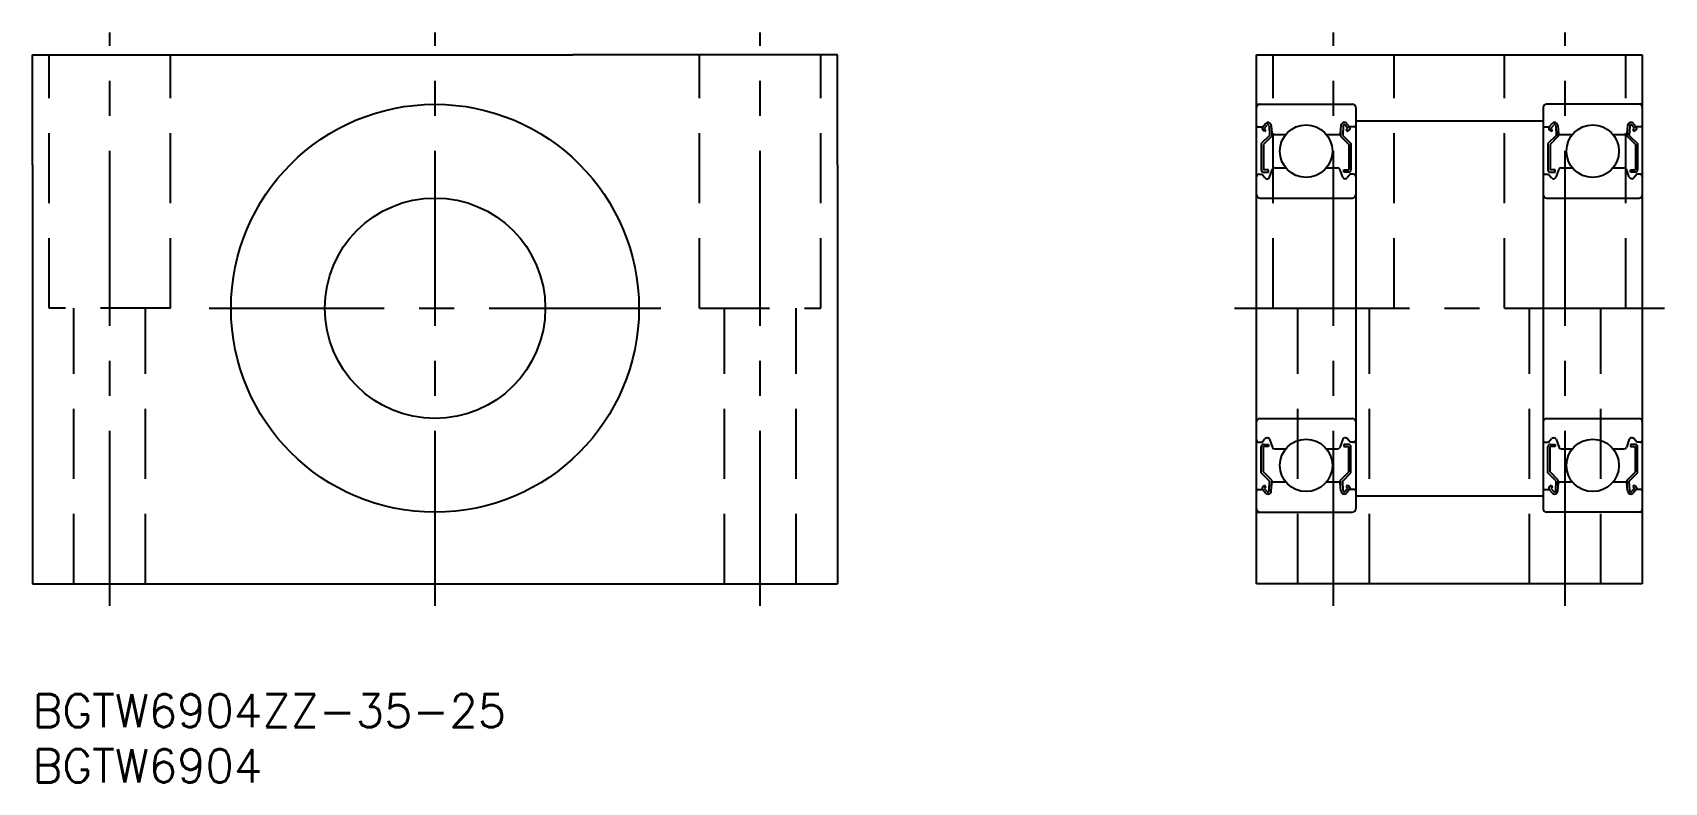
# Model space of a CAD drawing. Extents: x 0 to 148, y -8 to 60.
import ezdxf

# ---------------------------------------------------------------- set-up
doc = ezdxf.new("R2010")
doc.units = 0
doc.header["$LTSCALE"] = 0.5
doc.linetypes.add('CENTER', pattern=[50.8, 31.75, -6.35, 6.35, -6.35])
doc.linetypes.add('DASHED', pattern=[19.05, 12.7, -6.35])
for name, color, linetype in [('MSM_CENTER', 1, 'CENTER'), ('MSM_CONTINUOUS', 7, 'CONTINUOUS'), ('MSM_DASHED', 4, 'DASHED'), ('MSM_PART_NUMBER', 7, 'CONTINUOUS')]:
    doc.layers.add(name, color=color, linetype=linetype)
doc.styles.get("Standard").update_dxf_attribs({"font": 'txt.shx', "height": 3, "bigfont": 'bigfont.shx'})

# ---------------------------------------------------------------- blocks, each defined once
blk = doc.blocks.new('*U2')
at = {"layer": 'MSM_PART_NUMBER'}
blk.add_text('BGTW6904ZZ-35-25', height=3, dxfattribs=at).set_placement((0, -3))
blk = doc.blocks.new('*U3')
at = {"layer": 'MSM_PART_NUMBER'}
blk.add_text('BGTW6904', height=3, dxfattribs=at).set_placement((0, -8))

msp = doc.modelspace()

# ---------------------------------------------------------------- linework, layer by layer
at = {"layer": 'MSM_CENTER'}
for p, q in [((7, 8), (7, 60)), ((36.5, 8), (36.5, 60)), ((66, 8), (66, 60)), ((118.02, 8), (118.02, 60)), ((139.02, 8), (139.02, 60)), ((16, 35), (57, 35)), ((109.02, 35), (148.02, 35))]:
    msp.add_line(p, q, dxfattribs=at)
at = {"layer": 'MSM_CONTINUOUS'}
for p, q in [((0, 58), (24, 58)), ((0, 48), (0, 58)), ((24, 58), (49, 58)), ((73, 58), (49, 58)), ((73, 48), (73, 58)), ((111.02, 10), (111.02, 58)), ((111.02, 58), (146.02, 58)), ((146.02, 58), (146.02, 10)), ((111.02, 53.5), (119.72, 53.5)), ((146.02, 53.5), (137.32, 53.5)), ((120.02, 53.2), (120.02, 16.8)), ((120.02, 52), (137.02, 52)), ((137.02, 53.2), (137.02, 16.8)), ((111.12, 51.45), (111.58, 51.45)), ((112.2, 50.68), (111.45, 49.93)), ((111.58, 51.45), (111.83, 51.75)), ((111.76, 51.04), (111.6, 51.17)), ((112.4, 50.6), (111.65, 49.85)), ((111.73, 51.32), (111.98, 51.62)), ((111.88, 51.19), (111.73, 51.32)), ((111.76, 51.04), (111.88, 51.19)), ((112.16, 51.56), (112.2, 50.68)), ((112.36, 51.58), (112.42, 50.84)), ((112.4, 51.07), (112.4, 50.6)), ((112.52, 50.75), (113.67, 50.75)), ((117.37, 50.75), (118.52, 50.75)), ((118.68, 51.57), (118.62, 50.84)), ((118.64, 51.07), (118.64, 50.6)), ((118.64, 50.6), (119.39, 49.85)), ((118.88, 51.56), (118.84, 50.68)), ((118.84, 50.68), (119.59, 49.93)), ((119.31, 51.32), (119.06, 51.61)), ((119.15, 51.19), (119.31, 51.32)), ((119.28, 51.04), (119.15, 51.19)), ((119.46, 51.45), (119.21, 51.74)), ((119.28, 51.04), (119.43, 51.17)), ((119.92, 51.45), (119.46, 51.45)), ((137.12, 51.45), (137.58, 51.45)), ((138.2, 50.68), (137.45, 49.93)), ((137.58, 51.45), (137.83, 51.75)), ((137.76, 51.04), (137.6, 51.17)), ((138.4, 50.6), (137.65, 49.85)), ((137.73, 51.32), (137.98, 51.62)), ((137.88, 51.19), (137.73, 51.32)), ((137.76, 51.04), (137.88, 51.19)), ((138.16, 51.56), (138.2, 50.68)), ((138.36, 51.58), (138.42, 50.84)), ((138.4, 51.07), (138.4, 50.6)), ((138.52, 50.75), (139.67, 50.75)), ((143.37, 50.75), (144.52, 50.75)), ((144.68, 51.57), (144.62, 50.84)), ((144.64, 51.07), (144.64, 50.6)), ((144.64, 50.6), (145.39, 49.85)), ((144.88, 51.56), (144.84, 50.68)), ((144.84, 50.68), (145.59, 49.93)), ((145.31, 51.32), (145.06, 51.61)), ((145.15, 51.19), (145.31, 51.32)), ((145.28, 51.04), (145.15, 51.19)), ((145.46, 51.45), (145.21, 51.74)), ((145.28, 51.04), (145.43, 51.17)), ((145.92, 51.45), (145.46, 51.45)), ((111.45, 49.93), (111.45, 47.55)), ((111.65, 49.85), (111.65, 47.55)), ((119.39, 49.85), (119.39, 47.55)), ((119.59, 49.93), (119.59, 47.55)), ((137.45, 49.93), (137.45, 47.55)), ((137.65, 49.85), (137.65, 47.55)), ((145.39, 49.85), (145.39, 47.55)), ((145.59, 49.93), (145.59, 47.55)), ((0, 48), (0, 10)), ((73, 48), (73, 10)), ((112.1, 47.55), (111.65, 47.55)), ((112.1, 47.35), (112.1, 47.55)), ((112.2, 46.88), (112.47, 47.62)), ((112.66, 47.75), (113.67, 47.75)), ((117.37, 47.75), (118.38, 47.75)), ((118.84, 46.88), (118.57, 47.62)), ((118.94, 47.55), (119.39, 47.55)), ((118.94, 47.35), (118.94, 47.55)), ((138.1, 47.55), (137.65, 47.55)), ((138.1, 47.35), (138.1, 47.55)), ((138.2, 46.88), (138.47, 47.62)), ((138.66, 47.75), (139.67, 47.75)), ((143.37, 47.75), (144.38, 47.75)), ((144.84, 46.88), (144.57, 47.62)), ((144.94, 47.55), (145.39, 47.55)), ((144.94, 47.35), (144.94, 47.55)), ((111.22, 47.15), (111.52, 47.15)), ((111.52, 47.15), (111.79, 46.82)), ((111.65, 47.35), (112.1, 47.35)), ((111.95, 46.75), (112.01, 46.75)), ((119.39, 47.35), (118.94, 47.35)), ((119.09, 46.75), (119.02, 46.75)), ((119.52, 47.15), (119.24, 46.82)), ((119.82, 47.15), (119.52, 47.15)), ((137.22, 47.15), (137.52, 47.15)), ((137.52, 47.15), (137.79, 46.82)), ((137.65, 47.35), (138.1, 47.35)), ((137.95, 46.75), (138.01, 46.75)), ((145.39, 47.35), (144.94, 47.35)), ((145.09, 46.75), (145.02, 46.75)), ((145.52, 47.15), (145.24, 46.82)), ((145.82, 47.15), (145.52, 47.15)), ((111.32, 45), (119.72, 45)), ((137.32, 45), (145.72, 45)), ((111.32, 25), (119.72, 25)), ((137.32, 25), (145.72, 25)), ((111.22, 22.85), (111.52, 22.85)), ((111.45, 20.07), (111.45, 22.45)), ((111.52, 22.85), (111.79, 23.18)), ((111.65, 22.65), (112.1, 22.65)), ((111.65, 20.15), (111.65, 22.45)), ((112.1, 22.45), (111.65, 22.45)), ((111.95, 23.25), (112.01, 23.25)), ((112.1, 22.65), (112.1, 22.45)), ((112.2, 23.12), (112.47, 22.38)), ((112.66, 22.25), (113.67, 22.25)), ((112.91, 22.25), (112.91, 22.25)), ((113.16, 22.25), (113.16, 22.25)), ((117.37, 22.25), (118.38, 22.25)), ((118.84, 23.12), (118.57, 22.38)), ((119.39, 22.65), (118.94, 22.65)), ((118.94, 22.65), (118.94, 22.45)), ((118.94, 22.45), (119.39, 22.45)), ((119.09, 23.25), (119.02, 23.25)), ((119.52, 22.85), (119.24, 23.18)), ((119.39, 20.15), (119.39, 22.45)), ((119.82, 22.85), (119.52, 22.85)), ((119.59, 20.07), (119.59, 22.45)), ((137.22, 22.85), (137.52, 22.85)), ((137.45, 20.07), (137.45, 22.45)), ((137.52, 22.85), (137.79, 23.18)), ((137.65, 22.65), (138.1, 22.65)), ((137.65, 20.15), (137.65, 22.45)), ((138.1, 22.45), (137.65, 22.45)), ((137.95, 23.25), (138.01, 23.25)), ((138.1, 22.65), (138.1, 22.45)), ((138.2, 23.12), (138.47, 22.38)), ((138.66, 22.25), (139.67, 22.25)), ((138.91, 22.25), (138.91, 22.25)), ((139.16, 22.25), (139.16, 22.25)), ((143.37, 22.25), (144.38, 22.25)), ((144.84, 23.12), (144.57, 22.38)), ((145.39, 22.65), (144.94, 22.65)), ((144.94, 22.65), (144.94, 22.45)), ((144.94, 22.45), (145.39, 22.45)), ((145.09, 23.25), (145.02, 23.25)), ((145.52, 22.85), (145.24, 23.18)), ((145.39, 20.15), (145.39, 22.45)), ((145.82, 22.85), (145.52, 22.85)), ((145.59, 20.07), (145.59, 22.45)), ((112.2, 19.32), (111.45, 20.07)), ((112.4, 19.4), (111.65, 20.15)), ((112.16, 18.44), (112.2, 19.32)), ((112.4, 18.93), (112.4, 19.4)), ((112.52, 19.25), (113.67, 19.25)), ((117.37, 19.25), (118.52, 19.25)), ((118.64, 19.4), (119.39, 20.15)), ((118.64, 18.93), (118.64, 19.4)), ((118.84, 19.32), (119.59, 20.07)), ((118.88, 18.44), (118.84, 19.32)), ((138.2, 19.32), (137.45, 20.07)), ((138.4, 19.4), (137.65, 20.15)), ((138.16, 18.44), (138.2, 19.32)), ((138.4, 18.93), (138.4, 19.4)), ((138.52, 19.25), (139.67, 19.25)), ((143.37, 19.25), (144.52, 19.25)), ((144.64, 19.4), (145.39, 20.15)), ((144.64, 18.93), (144.64, 19.4)), ((144.84, 19.32), (145.59, 20.07)), ((144.88, 18.44), (144.84, 19.32)), ((111.12, 18.55), (111.58, 18.55)), ((111.58, 18.55), (111.83, 18.25)), ((111.76, 18.96), (111.6, 18.83)), ((111.88, 18.81), (111.73, 18.68)), ((111.73, 18.68), (111.98, 18.38)), ((111.76, 18.96), (111.88, 18.81)), ((112.36, 18.42), (112.42, 19.16)), ((118.68, 18.43), (118.62, 19.16)), ((119.31, 18.68), (119.06, 18.39)), ((119.28, 18.96), (119.15, 18.81)), ((119.15, 18.81), (119.31, 18.68)), ((119.46, 18.55), (119.21, 18.26)), ((119.28, 18.96), (119.43, 18.83)), ((119.92, 18.55), (119.46, 18.55)), ((120.02, 18), (137.02, 18)), ((137.12, 18.55), (137.58, 18.55)), ((137.58, 18.55), (137.83, 18.25)), ((137.76, 18.96), (137.6, 18.83)), ((137.88, 18.81), (137.73, 18.68)), ((137.73, 18.68), (137.98, 18.38)), ((137.76, 18.96), (137.88, 18.81)), ((138.36, 18.42), (138.42, 19.16)), ((144.68, 18.43), (144.62, 19.16)), ((145.31, 18.68), (145.06, 18.39)), ((145.28, 18.96), (145.15, 18.81)), ((145.15, 18.81), (145.31, 18.68)), ((145.46, 18.55), (145.21, 18.26)), ((145.28, 18.96), (145.43, 18.83)), ((145.92, 18.55), (145.46, 18.55)), ((111.02, 16.5), (119.72, 16.5)), ((146.02, 16.5), (137.32, 16.5)), ((0, 10), (73, 10)), ((146.02, 10), (111.02, 10))]:
    msp.add_line(p, q, dxfattribs=at)
for centre, radius in [((36.5, 35), 18.5), ((115.52, 49.25), 2.38), ((141.52, 49.25), 2.38), ((36.5, 35), 10), ((115.52, 20.75), 2.38), ((141.52, 20.75), 2.38)]:
    msp.add_circle(centre, radius, dxfattribs=at)
for centre, radius, start, end in [((111.32, 53.2), 0.3, 90, 180), ((119.72, 53.2), 0.3, 0, 90), ((137.32, 53.2), 0.3, 90, 180), ((145.72, 53.2), 0.3, 0, 90), ((112.06, 51.55), 0.3, 4.9967, 140.001), ((118.98, 51.55), 0.303, 40.0459, 175.0792), ((138.06, 51.55), 0.3, 4.9967, 140.001), ((144.98, 51.55), 0.303, 40.0459, 175.0792), ((111.12, 51.55), 0.1, 180, 270), ((111.73, 51.32), 0.2, 140.001, 230.0801), ((112.06, 51.56), 0.1, 2.8199, 140.0012), ((112.52, 50.85), 0.1, 184.9967, 269.9995), ((118.52, 50.85), 0.1, 269.9995, 354.8557), ((118.98, 51.55), 0.103, 39.874, 175.0048), ((119.31, 51.32), 0.2, 309.9138, 40.1318), ((119.92, 51.55), 0.1, 269.9995, 359.9913), ((137.12, 51.55), 0.1, 180, 270), ((137.73, 51.32), 0.2, 140.001, 230.0801), ((138.06, 51.56), 0.1, 2.8199, 140.0012), ((138.52, 50.85), 0.1, 184.9967, 269.9995), ((144.52, 50.85), 0.1, 269.9995, 354.8557), ((144.98, 51.55), 0.103, 39.874, 175.0048), ((145.31, 51.32), 0.2, 309.9138, 40.1318), ((145.92, 51.55), 0.1, 269.9995, 359.9913), ((111.65, 47.55), 0.2, 180, 270), ((112.66, 47.55), 0.2, 90, 159.9919), ((118.38, 47.55), 0.2, 19.8845, 90.0002), ((119.39, 47.55), 0.2, 269.9998, 359.9956), ((137.65, 47.55), 0.2, 180, 270), ((138.66, 47.55), 0.2, 90, 159.9919), ((144.38, 47.55), 0.2, 19.8845, 90.0002), ((145.39, 47.55), 0.2, 269.9998, 359.9956), ((111.22, 46.95), 0.2, 90, 180), ((111.95, 46.95), 0.2, 219.9921, 270), ((112.01, 46.95), 0.2, 270, 339.9919), ((119.02, 46.95), 0.2, 199.8883, 269.9998), ((119.09, 46.95), 0.2, 269.9998, 319.8616), ((119.82, 46.95), 0.2, 359.9956, 90.0002), ((137.22, 46.95), 0.2, 90, 180), ((137.95, 46.95), 0.2, 219.9921, 270), ((138.01, 46.95), 0.2, 270, 339.9919), ((145.02, 46.95), 0.2, 199.8883, 269.9998), ((145.09, 46.95), 0.2, 269.9998, 319.8616), ((145.82, 46.95), 0.2, 359.9956, 90.0002), ((111.32, 45.3), 0.3, 180, 270), ((119.72, 45.3), 0.3, 270, 0), ((137.32, 45.3), 0.3, 180, 270), ((145.72, 45.3), 0.3, 270, 0), ((111.32, 24.7), 0.3, 90, 180), ((119.72, 24.7), 0.3, 0, 90), ((137.32, 24.7), 0.3, 90, 180), ((145.72, 24.7), 0.3, 0, 90), ((111.22, 23.05), 0.2, 180, 270), ((111.65, 22.45), 0.2, 90, 180), ((111.95, 23.05), 0.2, 90, 140.0079), ((112.01, 23.05), 0.2, 20.0081, 90), ((112.66, 22.45), 0.2, 200.0081, 270), ((118.38, 22.45), 0.2, 269.9998, 340.1155), ((119.02, 23.05), 0.2, 90.0002, 160.1117), ((119.09, 23.05), 0.2, 40.1384, 90.0002), ((119.39, 22.45), 0.2, 0.0044, 90.0002), ((119.82, 23.05), 0.2, 269.9998, 0.0044), ((137.22, 23.05), 0.2, 180, 270), ((137.65, 22.45), 0.2, 90, 180), ((137.95, 23.05), 0.2, 90, 140.0079), ((138.01, 23.05), 0.2, 20.0081, 90), ((138.66, 22.45), 0.2, 200.0081, 270), ((144.38, 22.45), 0.2, 269.9998, 340.1155), ((145.02, 23.05), 0.2, 90.0002, 160.1117), ((145.09, 23.05), 0.2, 40.1384, 90.0002), ((145.39, 22.45), 0.2, 0.0044, 90.0002), ((145.82, 23.05), 0.2, 269.9998, 0.0044), ((112.52, 19.15), 0.1, 90.0005, 175.0033), ((118.52, 19.15), 0.1, 5.1443, 90.0005), ((138.52, 19.15), 0.1, 90.0005, 175.0033), ((144.52, 19.15), 0.1, 5.1443, 90.0005), ((111.12, 18.45), 0.1, 90, 180), ((111.73, 18.68), 0.2, 129.9199, 219.999), ((112.06, 18.45), 0.3, 219.999, 355.0033), ((112.06, 18.44), 0.1, 219.9988, 357.1801), ((118.98, 18.45), 0.303, 184.9207, 319.9541), ((118.98, 18.45), 0.103, 184.9952, 320.126), ((119.31, 18.68), 0.2, 319.8682, 50.0862), ((119.92, 18.45), 0.1, 0.0087, 90.0005), ((137.12, 18.45), 0.1, 90, 180), ((137.73, 18.68), 0.2, 129.9199, 219.999), ((138.06, 18.45), 0.3, 219.999, 355.0033), ((138.06, 18.44), 0.1, 219.9988, 357.1801), ((144.98, 18.45), 0.303, 184.9208, 319.9541), ((144.98, 18.45), 0.103, 184.9952, 320.126), ((145.31, 18.68), 0.2, 319.8682, 50.0862), ((145.92, 18.45), 0.1, 0.0087, 90.0005), ((111.32, 16.8), 0.3, 180, 270), ((119.72, 16.8), 0.3, 270, 0), ((137.32, 16.8), 0.3, 180, 270), ((145.72, 16.8), 0.3, 270, 0)]:
    msp.add_arc(centre, radius, start, end, dxfattribs=at)
at = {"layer": 'MSM_DASHED'}
for p, q in [((1.5, 35), (1.5, 58)), ((12.5, 35), (12.5, 58)), ((60.5, 35), (60.5, 58)), ((71.5, 35), (71.5, 58)), ((112.52, 35), (112.52, 58)), ((123.52, 35), (123.52, 58)), ((133.52, 35), (133.52, 58)), ((144.52, 35), (144.52, 58)), ((12.5, 35), (1.5, 35)), ((3.75, 10), (3.75, 35)), ((10.25, 10), (10.25, 35)), ((60.5, 35), (71.5, 35)), ((62.75, 10), (62.75, 35)), ((69.25, 10), (69.25, 35)), ((112.52, 35), (123.52, 35)), ((114.77, 10), (114.77, 35)), ((121.27, 10), (121.27, 35)), ((133.52, 35), (144.52, 35)), ((135.77, 10), (135.77, 35)), ((142.27, 10), (142.27, 35))]:
    msp.add_line(p, q, dxfattribs=at)

# ---------------------------------------------------------------- block references
at = {"layer": 'MSM_CONTINUOUS'}
for name in ['*U2', '*U3']:
    msp.add_blockref(name, (0, 0), dxfattribs=at)

doc.saveas('drawing.dxf')
